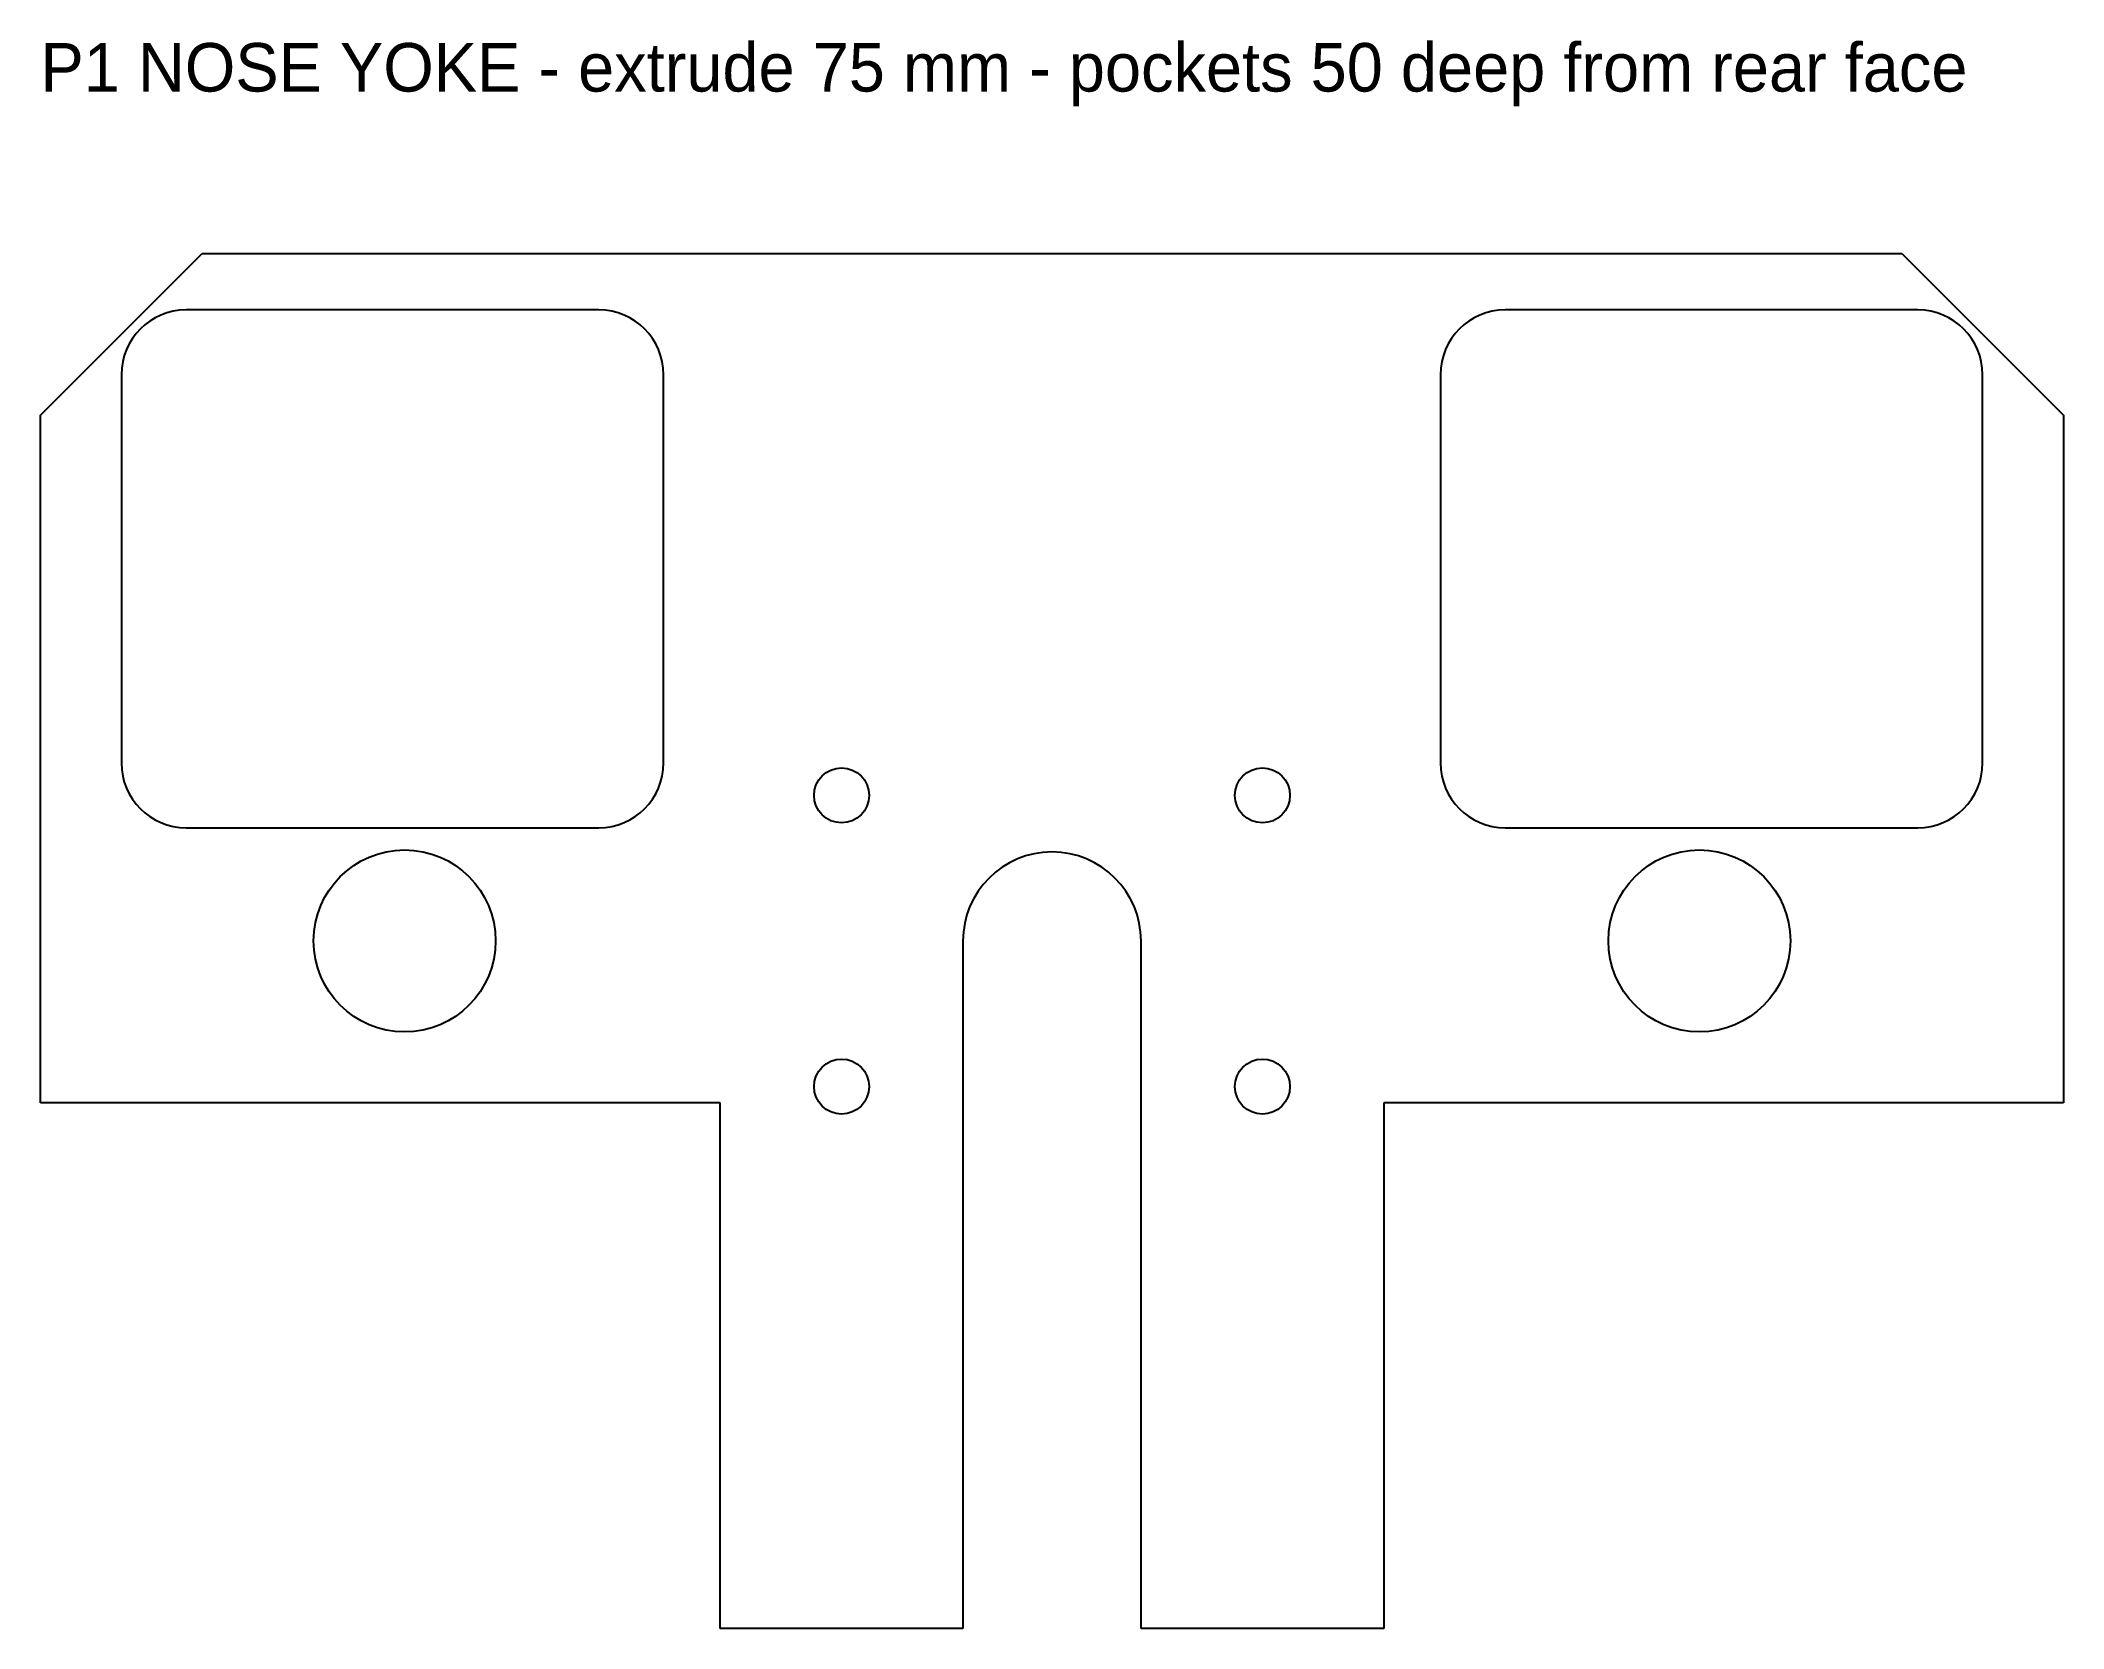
# Model space of a CAD drawing. Header units: metres. Extents: x -125 to 125, y -85 to 111.
import ezdxf

# ---------------------------------------------------------------- set-up
doc = ezdxf.new("R2010")
doc.units = ezdxf.units.M
for name, color, linetype in [('HOLES', 1, 'Continuous'), ('NOTE', 8, 'Continuous'), ('OUTLINE', 7, 'Continuous'), ('POCKETS', 3, 'Continuous')]:
    doc.layers.add(name, color=color, linetype=linetype)

msp = doc.modelspace()

# ---------------------------------------------------------------- linework, layer by layer
at = {"layer": 'HOLES'}
for centre, radius in [((-26, 18), 3.4), ((26, 18), 3.4), ((-80, 0), 11.25), ((80, 0), 11.25), ((-26, -18), 3.4), ((26, -18), 3.4)]:
    msp.add_circle(centre, radius, dxfattribs=at)
at = {"layer": 'OUTLINE'}
for p, q in [((-125, 65), (-105, 85)), ((-105, 85), (105, 85)), ((105, 85), (125, 65)), ((-125, -20), (-125, 65)), ((125, 65), (125, -20)), ((-11, 0), (-11, -20)), ((11, -20), (11, 0)), ((-41, -20), (-125, -20)), ((-41, -85), (-41, -20)), ((-11, -20), (-11, -85)), ((11, -85), (11, -20)), ((125, -20), (41, -20)), ((41, -20), (41, -85)), ((-11, -85), (-41, -85)), ((41, -85), (11, -85))]:
    msp.add_line(p, q, dxfattribs=at)
msp.add_arc((0, 0), 11, 0, 180, dxfattribs=at)
at = {"layer": 'POCKETS'}
for p, q in [((-56, 78), (-107, 78)), ((107, 78), (56, 78)), ((-115, 70), (-115, 22)), ((-48, 22), (-48, 70)), ((48, 70), (48, 22)), ((115, 22), (115, 70)), ((-107, 14), (-56, 14)), ((56, 14), (107, 14))]:
    msp.add_line(p, q, dxfattribs=at)
for centre, start, end in [((-107, 70), 90, 180), ((-56, 70), 0, 90), ((56, 70), 90, 180), ((107, 70), 0, 90), ((-107, 22), 180, 270), ((-56, 22), 270, 360), ((56, 22), 180, 270), ((107, 22), 270, 360)]:
    msp.add_arc(centre, 8, start, end, dxfattribs=at)

# ---------------------------------------------------------------- texts
at = {"layer": 'NOTE'}
msp.add_text('P1 NOSE YOKE - extrude 75 mm - pockets 50 deep from rear face', height=6, dxfattribs=at).set_placement((-125, 105))

doc.saveas('drawing.dxf')
